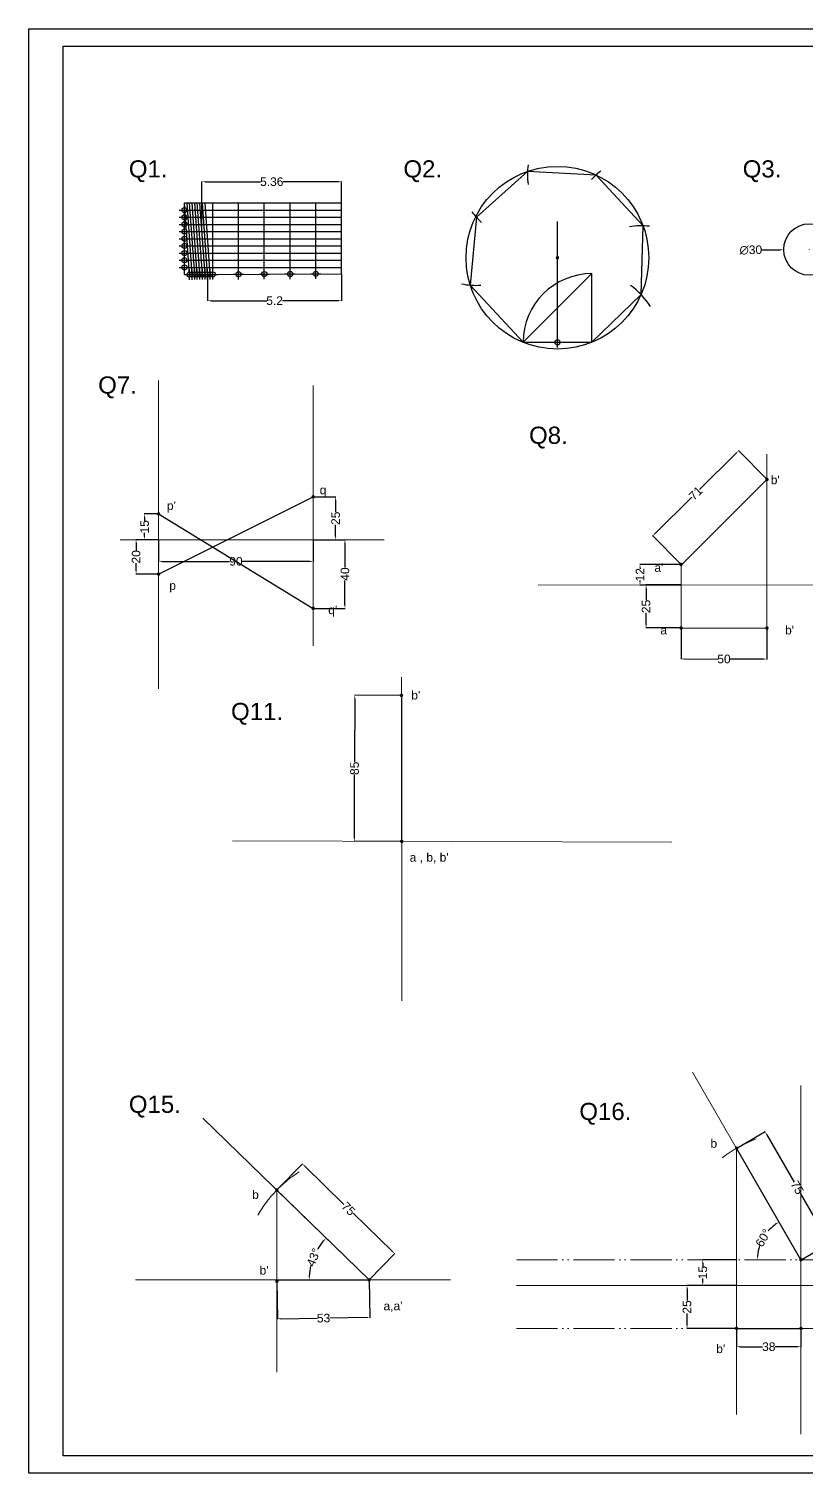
# Model space of a CAD drawing. Header units: millimetres. Extents: x 854 to 2043, y 502 to 1343.
# Drawn here: x 854 to 1307, y 502 to 1343 of the extents above; entities that cross this region are included whole.
import ezdxf

# ---------------------------------------------------------------- set-up
doc = ezdxf.new("R2010")
doc.units = ezdxf.units.MM
doc.header["$PDMODE"] = 34
doc.header["$PDSIZE"] = 3
doc.linetypes.add('ACAD_ISO05W100', pattern=[33, 24, -3, 0, -3, 0, -3])
doc.layers.add('dimension line', color=50, linetype='Continuous')
for name, color, linetype, lineweight in [('locus', 7, 'ACAD_ISO05W100', 15), ('LOCUS LINE', 7, 'ACAD_ISO05W100', 5), ('object', 1, 'Continuous', 30), ('prjector', 7, 'Continuous', 0), ('projector line', 7, 'Continuous', 0), ('reference', 7, 'Continuous', 20), ('reference line', 7, 'Continuous', 20), ('text', 80, 'Continuous', 5)]:
    doc.layers.add(name, color=color, linetype=linetype, lineweight=lineweight)
doc.styles.get("Standard").update_dxf_attribs({"font": 'arial.ttf', "height": 5})
doc.dimstyles.get("Standard").update_dxf_attribs({"dimtxt": 5, "dimasz": 2, "dimexe": 0.18, "dimexo": 0.0625, "dimgap": 0.09, "dimtad": 0, "dimdec": 0, "dimzin": 0, "dimdsep": 46, "dimtxsty": 'Standard', "dimcen": 0.09, "dimadec": 0, "dimazin": 0, "dimtfac": 1, "dimtdec": 0, "dimtofl": 0, "dimtmove": 0, "dimatfit": 3, "dimfxl": 1, "dimtolj": 1, "dimtzin": 0, "dimarcsym": 0})

# ---------------------------------------------------------------- blocks, each defined once
blk = doc.blocks.new('*D1')
at = {"layer": 'Defpoints', "color": 0, "transparency": 16777216}
for p in [(958.17, 1199.55), (1036.16, 1199.99), (1036.16, 1184.28)]:
    blk.add_point(p, dxfattribs=at)
at = {"layer": 'dimension line', "color": 0, "lineweight": -2, "transparency": 16777216}
for p, q in [((958.17, 1199.49), (958.17, 1184.1)), ((1036.16, 1199.93), (1036.16, 1184.1)), ((960.17, 1184.28), (992.55, 1184.28)), ((1034.16, 1184.28), (1001.78, 1184.28))]:
    blk.add_line(p, q, dxfattribs=at)
at = {"layer": 'dimension line', "color": 0, "transparency": 16777216}
for points in [[(960.17, 1184.61), (960.17, 1183.95), (958.17, 1184.28)], [(1034.16, 1184.61), (1034.16, 1183.95), (1036.16, 1184.28)]]:
    blk.add_solid(points, dxfattribs=at)
at = {"layer": 'dimension line', "color": 0, "transparency": 16777216, "insert": (997.17, 1184.28), "char_height": 5, "attachment_point": 5}
blk.add_mtext('\\A1;5.2', dxfattribs=at)
blk = doc.blocks.new('*D2')
at = {"layer": 'Defpoints', "color": 0, "transparency": 16777216}
for p in [(1036.16, 1253.54), (954.88, 1224.53), (1036.16, 1224.53)]:
    blk.add_point(p, dxfattribs=at)
at = {"layer": 'dimension line', "color": 0, "lineweight": -2, "transparency": 16777216}
for p, q in [((954.88, 1224.59), (954.88, 1253.72)), ((956.88, 1253.54), (988.94, 1253.54)), ((1034.16, 1253.54), (1002.1, 1253.54)), ((1036.16, 1224.59), (1036.16, 1253.72))]:
    blk.add_line(p, q, dxfattribs=at)
at = {"layer": 'dimension line', "color": 0, "transparency": 16777216}
for points in [[(956.88, 1253.87), (956.88, 1253.21), (954.88, 1253.54)], [(1034.16, 1253.87), (1034.16, 1253.21), (1036.16, 1253.54)]]:
    blk.add_solid(points, dxfattribs=at)
at = {"layer": 'dimension line', "color": 0, "transparency": 16777216, "insert": (995.52, 1253.54), "char_height": 5, "attachment_point": 5}
blk.add_mtext('\\A1;5.36', dxfattribs=at)
blk = doc.blocks.new('*D4')
at = {"layer": 'Defpoints', "color": 0, "transparency": 16777216}
for p in [(1293.55, 1213.92), (1323.55, 1214.2)]:
    blk.add_point(p, dxfattribs=at)
at = {"layer": 'dimension line', "color": 0, "lineweight": -2, "transparency": 16777216}
for p, q in [((1280.77, 1213.81), (1291.55, 1213.91)), ((1308.46, 1214.06), (1308.64, 1214.06)), ((1308.55, 1213.97), (1308.55, 1214.15))]:
    blk.add_line(p, q, dxfattribs=at)
at = {"layer": 'dimension line', "color": 0, "transparency": 16777216}
blk.add_solid([(1291.55, 1214.24), (1291.55, 1213.57), (1293.55, 1213.92)], dxfattribs=at)
at = {"layer": 'dimension line', "color": 0, "transparency": 16777216, "insert": (1274.38, 1213.75), "char_height": 5, "attachment_point": 5, "rotation": 0.52324}
blk.add_mtext('\\A1;∅30', dxfattribs=at)
blk = doc.blocks.new('*D11')
at = {"layer": 'Defpoints', "color": 0, "transparency": 16777216}
for p in [(929.64, 1045.09), (1019.64, 1045.09), (1019.64, 1032.48)]:
    blk.add_point(p, dxfattribs=at)
at = {"layer": 'dimension line', "color": 0, "lineweight": -2, "transparency": 16777216}
for p, q in [((929.64, 1045.03), (929.64, 1032.3)), ((1019.64, 1045.03), (1019.64, 1032.3)), ((931.64, 1032.48), (970.98, 1032.48)), ((1017.64, 1032.48), (978.3, 1032.48))]:
    blk.add_line(p, q, dxfattribs=at)
at = {"layer": 'dimension line', "color": 0, "transparency": 16777216}
for points in [[(931.64, 1032.81), (931.64, 1032.15), (929.64, 1032.48)], [(1017.64, 1032.81), (1017.64, 1032.15), (1019.64, 1032.48)]]:
    blk.add_solid(points, dxfattribs=at)
at = {"layer": 'dimension line', "color": 0, "transparency": 16777216, "insert": (974.64, 1032.48), "char_height": 5, "attachment_point": 5}
blk.add_mtext('\\A1;90', dxfattribs=at)
blk = doc.blocks.new('*D12')
at = {"layer": 'Defpoints', "color": 0, "transparency": 16777216}
for p in [(929.64, 1060.09), (921.49, 1045.09), (929.64, 1045.09)]:
    blk.add_point(p, dxfattribs=at)
at = {"layer": 'dimension line', "color": 0, "lineweight": -2, "transparency": 16777216}
for p, q in [((929.58, 1060.09), (921.31, 1060.09)), ((921.49, 1058.09), (921.49, 1056.05)), ((929.58, 1045.09), (921.31, 1045.09)), ((921.49, 1047.09), (921.49, 1049.14))]:
    blk.add_line(p, q, dxfattribs=at)
at = {"layer": 'dimension line', "color": 0, "transparency": 16777216}
for points in [[(921.16, 1058.09), (921.83, 1058.09), (921.49, 1060.09)], [(921.16, 1047.09), (921.83, 1047.09), (921.49, 1045.09)]]:
    blk.add_solid(points, dxfattribs=at)
at = {"layer": 'dimension line', "color": 0, "transparency": 16777216, "insert": (921.49, 1052.59), "char_height": 5, "attachment_point": 5, "rotation": 90}
blk.add_mtext('\\A1;15', dxfattribs=at)
blk = doc.blocks.new('*D13')
at = {"layer": 'Defpoints', "color": 0, "transparency": 16777216}
for p in [(916.54, 1045.09), (929.64, 1045.09), (929.64, 1025.09)]:
    blk.add_point(p, dxfattribs=at)
at = {"layer": 'dimension line', "color": 0, "lineweight": -2, "transparency": 16777216}
for p, q in [((929.58, 1045.09), (916.36, 1045.09)), ((916.54, 1043.09), (916.54, 1038.8)), ((916.54, 1027.09), (916.54, 1031.39)), ((929.58, 1025.09), (916.36, 1025.09))]:
    blk.add_line(p, q, dxfattribs=at)
at = {"layer": 'dimension line', "color": 0, "transparency": 16777216}
for points in [[(916.21, 1043.09), (916.87, 1043.09), (916.54, 1045.09)], [(916.21, 1027.09), (916.87, 1027.09), (916.54, 1025.09)]]:
    blk.add_solid(points, dxfattribs=at)
at = {"layer": 'dimension line', "color": 0, "transparency": 16777216, "insert": (916.54, 1035.09), "char_height": 5, "attachment_point": 5, "rotation": 90}
blk.add_mtext('\\A1;20', dxfattribs=at)
blk = doc.blocks.new('*D14')
at = {"layer": 'Defpoints', "color": 0, "transparency": 16777216}
for p in [(1019.64, 1070.05), (1019.64, 1045.09), (1032.7, 1045.09)]:
    blk.add_point(p, dxfattribs=at)
at = {"layer": 'dimension line', "color": 0, "lineweight": -2, "transparency": 16777216}
for p, q in [((1019.7, 1070.05), (1032.88, 1070.05)), ((1032.7, 1068.05), (1032.7, 1061.31)), ((1032.7, 1047.09), (1032.7, 1053.84)), ((1019.7, 1045.09), (1032.88, 1045.09))]:
    blk.add_line(p, q, dxfattribs=at)
at = {"layer": 'dimension line', "color": 0, "transparency": 16777216}
for points in [[(1032.36, 1068.05), (1033.03, 1068.05), (1032.7, 1070.05)], [(1032.36, 1047.09), (1033.03, 1047.09), (1032.7, 1045.09)]]:
    blk.add_solid(points, dxfattribs=at)
at = {"layer": 'dimension line', "color": 0, "transparency": 16777216, "insert": (1032.7, 1057.57), "char_height": 5, "attachment_point": 5, "rotation": 90}
blk.add_mtext('\\A1;25', dxfattribs=at)
blk = doc.blocks.new('*D15')
at = {"layer": 'Defpoints', "color": 0, "transparency": 16777216}
for p in [(1019.64, 1045.09), (1019.64, 1005.09), (1038.13, 1005.09)]:
    blk.add_point(p, dxfattribs=at)
at = {"layer": 'dimension line', "color": 0, "lineweight": -2, "transparency": 16777216}
for p, q in [((1019.7, 1045.09), (1038.31, 1045.09)), ((1038.13, 1043.09), (1038.13, 1028.86)), ((1038.13, 1007.09), (1038.13, 1021.33)), ((1019.7, 1005.09), (1038.31, 1005.09))]:
    blk.add_line(p, q, dxfattribs=at)
at = {"layer": 'dimension line', "color": 0, "transparency": 16777216}
for points in [[(1037.79, 1043.09), (1038.46, 1043.09), (1038.13, 1045.09)], [(1037.79, 1007.09), (1038.46, 1007.09), (1038.13, 1005.09)]]:
    blk.add_solid(points, dxfattribs=at)
at = {"layer": 'dimension line', "color": 0, "transparency": 16777216, "insert": (1038.13, 1025.09), "char_height": 5, "attachment_point": 5, "rotation": 90}
blk.add_mtext('\\A1;40', dxfattribs=at)
blk = doc.blocks.new('*D16')
at = {"layer": 'Defpoints', "color": 0, "transparency": 16777216}
for p in [(1267.28, 1096.88), (1283.79, 1080.2), (1233.79, 1030.71)]:
    blk.add_point(p, dxfattribs=at)
at = {"layer": 'dimension line', "color": 0, "lineweight": -2, "transparency": 16777216}
for p, q in [((1265.86, 1095.47), (1244.53, 1074.36)), ((1283.74, 1080.25), (1267.15, 1097.01)), ((1218.7, 1048.79), (1240.03, 1069.9)), ((1233.74, 1030.75), (1217.15, 1047.51))]:
    blk.add_line(p, q, dxfattribs=at)
at = {"layer": 'dimension line', "color": 0, "transparency": 16777216}
for points in [[(1265.62, 1095.71), (1266.09, 1095.23), (1267.28, 1096.88)], [(1218.47, 1049.02), (1218.94, 1048.55), (1217.28, 1047.38)]]:
    blk.add_solid(points, dxfattribs=at)
at = {"layer": 'dimension line', "color": 0, "transparency": 16777216, "insert": (1242.28, 1072.13), "char_height": 5, "attachment_point": 5, "rotation": 44.71164}
blk.add_mtext('\\A1;71', dxfattribs=at)
blk = doc.blocks.new('*D17')
at = {"layer": 'Defpoints', "color": 0, "transparency": 16777216}
for p in [(1233.79, 1030.71), (1209.88, 1018.68), (1233.77, 1018.68)]:
    blk.add_point(p, dxfattribs=at)
at = {"layer": 'dimension line', "color": 0, "lineweight": -2, "transparency": 16777216}
for p, q in [((1233.73, 1030.71), (1209.7, 1030.71)), ((1209.88, 1028.71), (1209.88, 1028.1)), ((1233.71, 1018.68), (1209.7, 1018.68)), ((1209.88, 1020.68), (1209.88, 1021.28))]:
    blk.add_line(p, q, dxfattribs=at)
at = {"layer": 'dimension line', "color": 0, "transparency": 16777216}
for points in [[(1209.55, 1028.71), (1210.21, 1028.71), (1209.88, 1030.71)], [(1209.55, 1020.68), (1210.21, 1020.68), (1209.88, 1018.68)]]:
    blk.add_solid(points, dxfattribs=at)
at = {"layer": 'dimension line', "color": 0, "transparency": 16777216, "insert": (1209.88, 1024.69), "char_height": 5, "attachment_point": 5, "rotation": 90}
blk.add_mtext('\\A1;12', dxfattribs=at)
blk = doc.blocks.new('*D18')
at = {"layer": 'Defpoints', "color": 0, "transparency": 16777216}
for p in [(1233.77, 1018.71), (1213.41, 993.71), (1233.79, 993.71)]:
    blk.add_point(p, dxfattribs=at)
at = {"layer": 'dimension line', "color": 0, "lineweight": -2, "transparency": 16777216}
for p, q in [((1233.71, 1018.71), (1213.23, 1018.71)), ((1213.41, 1016.71), (1213.41, 1009.94)), ((1213.41, 995.71), (1213.41, 1002.47)), ((1233.73, 993.71), (1213.23, 993.71))]:
    blk.add_line(p, q, dxfattribs=at)
at = {"layer": 'dimension line', "color": 0, "transparency": 16777216}
for points in [[(1213.08, 1016.71), (1213.75, 1016.71), (1213.41, 1018.71)], [(1213.08, 995.71), (1213.75, 995.71), (1213.41, 993.71)]]:
    blk.add_solid(points, dxfattribs=at)
at = {"layer": 'dimension line', "color": 0, "transparency": 16777216, "insert": (1213.41, 1006.21), "char_height": 5, "attachment_point": 5, "rotation": 90}
blk.add_mtext('\\A1;25', dxfattribs=at)
blk = doc.blocks.new('*D19')
at = {"layer": 'Defpoints', "color": 0, "transparency": 16777216}
for p in [(1233.79, 993.71), (1283.79, 993.63), (1283.76, 975.56)]:
    blk.add_point(p, dxfattribs=at)
at = {"layer": 'dimension line', "color": 0, "lineweight": -2, "transparency": 16777216}
for p, q in [((1233.79, 993.64), (1233.76, 975.45)), ((1283.79, 993.57), (1283.76, 975.38)), ((1235.76, 975.63), (1255.1, 975.6)), ((1281.76, 975.56), (1262.42, 975.59))]:
    blk.add_line(p, q, dxfattribs=at)
at = {"layer": 'dimension line', "color": 0, "transparency": 16777216}
for points in [[(1235.76, 975.96), (1235.76, 975.3), (1233.76, 975.63)], [(1281.76, 975.89), (1281.76, 975.23), (1283.76, 975.56)]]:
    blk.add_solid(points, dxfattribs=at)
at = {"layer": 'dimension line', "color": 0, "transparency": 16777216, "insert": (1258.76, 975.6), "char_height": 5, "attachment_point": 5, "rotation": 359.91219}
blk.add_mtext('\\A1;50', dxfattribs=at)
blk = doc.blocks.new('*D29')
at = {"layer": 'Defpoints', "color": 0, "transparency": 16777216}
for p in [(1071.3, 954.42), (1043.65, 869.47), (1071.15, 869.42)]:
    blk.add_point(p, dxfattribs=at)
at = {"layer": 'dimension line', "color": 0, "lineweight": -2, "transparency": 16777216}
for p, q in [((1071.24, 954.42), (1043.62, 954.47)), ((1043.79, 952.47), (1043.73, 915.66)), ((1043.65, 871.47), (1043.71, 908.27)), ((1071.09, 869.42), (1043.47, 869.47))]:
    blk.add_line(p, q, dxfattribs=at)
at = {"layer": 'dimension line', "color": 0, "transparency": 16777216}
for points in [[(1043.46, 952.47), (1044.13, 952.47), (1043.8, 954.47)], [(1043.32, 871.47), (1043.98, 871.47), (1043.65, 869.47)]]:
    blk.add_solid(points, dxfattribs=at)
at = {"layer": 'dimension line', "color": 0, "transparency": 16777216, "insert": (1043.72, 911.97), "char_height": 5, "attachment_point": 5, "rotation": 89.8976}
blk.add_mtext('\\A1;85', dxfattribs=at)
blk = doc.blocks.new('*D49')
at = {"layer": 'Defpoints', "color": 0, "transparency": 16777216}
for p in [(1052.24, 614.08), (998.48, 613.32), (1052.55, 592.16)]:
    blk.add_point(p, dxfattribs=at)
at = {"layer": 'dimension line', "color": 0, "lineweight": -2, "transparency": 16777216}
for p, q in [((1052.24, 614.01), (1052.55, 591.98)), ((998.48, 613.26), (998.79, 591.23)), ((1000.79, 591.44), (1022, 591.73)), ((1050.55, 592.13), (1029.34, 591.84))]:
    blk.add_line(p, q, dxfattribs=at)
at = {"layer": 'dimension line', "color": 0, "transparency": 16777216}
for points in [[(1000.78, 591.77), (1000.79, 591.1), (998.79, 591.41)], [(1050.54, 592.47), (1050.55, 591.8), (1052.55, 592.16)]]:
    blk.add_solid(points, dxfattribs=at)
at = {"layer": 'dimension line', "color": 0, "transparency": 16777216, "insert": (1025.67, 591.78), "char_height": 5, "attachment_point": 5, "rotation": 0.80281}
blk.add_mtext('\\A1;53', dxfattribs=at)
blk = doc.blocks.new('*D50')
at = {"layer": 'Defpoints', "color": 0, "transparency": 16777216}
for p in [(998.48, 666.37), (1067.07, 629.32), (1052.24, 614.08)]:
    blk.add_point(p, dxfattribs=at)
at = {"layer": 'dimension line', "color": 0, "lineweight": -2, "transparency": 16777216}
for p, q in [((998.52, 666.42), (1013.43, 681.74)), ((1014.74, 680.22), (1037.56, 658.02)), ((1065.63, 630.71), (1042.82, 652.91)), ((1052.29, 614.12), (1067.19, 629.45))]:
    blk.add_line(p, q, dxfattribs=at)
at = {"layer": 'dimension line', "color": 0, "transparency": 16777216}
for points in [[(1014.97, 680.46), (1014.51, 679.98), (1013.31, 681.61)], [(1065.87, 630.95), (1065.4, 630.47), (1067.07, 629.32)]]:
    blk.add_solid(points, dxfattribs=at)
at = {"layer": 'dimension line', "color": 0, "transparency": 16777216, "insert": (1040.19, 655.46), "char_height": 5, "attachment_point": 5, "rotation": 315.79243}
blk.add_mtext('\\A1;75', dxfattribs=at)
blk = doc.blocks.new('*D51')
at = {"layer": 'Defpoints', "color": 0, "transparency": 16777216}
for p in [(998.48, 666.37), (1021.82, 631.27), (998.48, 614.08), (1052.24, 614.08), (1052.24, 614.08)]:
    blk.add_point(p, dxfattribs=at)
at = {"layer": 'dimension line', "color": 0, "lineweight": -2, "transparency": 16777216}
for start, end in [(139.07242, 149.51149), (166.28094, 176.72001)]:
    blk.add_arc((1052.24, 614.08), 34.94, start, end, dxfattribs=at)
at = {"layer": 'dimension line', "color": 0, "transparency": 16777216}
for points in [[(1025.6, 637.19), (1026.09, 636.74), (1027.2, 638.44)], [(1017.69, 616.07), (1017.02, 616.08), (1017.3, 614.08)]]:
    blk.add_solid(points, dxfattribs=at)
at = {"layer": 'dimension line', "color": 0, "transparency": 16777216, "insert": (1019.87, 627.22), "char_height": 5, "attachment_point": 5, "rotation": 67.89622}
blk.add_mtext('\\A1;43°', dxfattribs=at)
blk = doc.blocks.new('*D52')
at = {"layer": 'Defpoints', "color": 0, "transparency": 16777216}
for p in [(1266.1, 690.75), (1284.15, 642.12), (1137.92, 625.8), (1303.6, 625.8), (1348.43, 625.8)]:
    blk.add_point(p, dxfattribs=at)
at = {"layer": 'dimension line', "color": 0, "lineweight": -2, "transparency": 16777216}
for start, end in [(124.51313, 138.62718), (161.37282, 175.48687)]:
    blk.add_arc((1303.6, 625.8), 25.4, start, end, dxfattribs=at)
at = {"layer": 'dimension line', "color": 0, "transparency": 16777216}
for points in [[(1289.04, 647.01), (1289.39, 646.44), (1290.91, 647.79)], [(1278.62, 627.78), (1277.95, 627.81), (1278.21, 625.8)]]:
    blk.add_solid(points, dxfattribs=at)
at = {"layer": 'dimension line', "color": 0, "transparency": 16777216, "insert": (1281.61, 638.49), "char_height": 5, "attachment_point": 5, "rotation": 60}
blk.add_mtext('\\A1;60°', dxfattribs=at)
blk = doc.blocks.new('*D53')
at = {"layer": 'Defpoints', "color": 0, "transparency": 16777216}
for p in [(1282.67, 700.31), (1266.1, 690.75), (1303.6, 625.8)]:
    blk.add_point(p, dxfattribs=at)
at = {"layer": 'dimension line', "color": 0, "lineweight": -2, "transparency": 16777216}
for p, q in [((1266.16, 690.78), (1282.82, 700.4)), ((1283.67, 698.58), (1299.58, 671.01)), ((1319.17, 637.09), (1303.25, 664.66)), ((1303.66, 625.83), (1320.32, 635.45))]:
    blk.add_line(p, q, dxfattribs=at)
at = {"layer": 'dimension line', "color": 0, "transparency": 16777216}
for points in [[(1283.96, 698.75), (1283.38, 698.41), (1282.67, 700.31)], [(1319.46, 637.26), (1318.88, 636.93), (1320.17, 635.36)]]:
    blk.add_solid(points, dxfattribs=at)
at = {"layer": 'dimension line', "color": 0, "transparency": 16777216, "insert": (1301.42, 667.84), "char_height": 5, "attachment_point": 5, "rotation": 300}
blk.add_mtext('\\A1;75', dxfattribs=at)
blk = doc.blocks.new('*D54')
at = {"layer": 'Defpoints', "color": 0, "transparency": 16777216}
for p in [(1266.1, 585.8), (1303.6, 585.8), (1303.6, 575.14)]:
    blk.add_point(p, dxfattribs=at)
at = {"layer": 'dimension line', "color": 0, "lineweight": -2, "transparency": 16777216}
for p, q in [((1266.1, 585.73), (1266.1, 574.96)), ((1303.6, 585.73), (1303.6, 574.96)), ((1268.1, 575.14), (1281.18, 575.14)), ((1301.6, 575.14), (1288.53, 575.14))]:
    blk.add_line(p, q, dxfattribs=at)
at = {"layer": 'dimension line', "color": 0, "transparency": 16777216}
for points in [[(1268.1, 575.47), (1268.1, 574.8), (1266.1, 575.14)], [(1301.6, 575.47), (1301.6, 574.8), (1303.6, 575.14)]]:
    blk.add_solid(points, dxfattribs=at)
at = {"layer": 'dimension line', "color": 0, "transparency": 16777216, "insert": (1284.85, 575.14), "char_height": 5, "attachment_point": 5}
blk.add_mtext('\\A1;38', dxfattribs=at)
blk = doc.blocks.new('*D56')
at = {"layer": 'Defpoints', "color": 0, "transparency": 16777216}
for p in [(1266.1, 625.8), (1246.41, 610.8), (1266.1, 610.8)]:
    blk.add_point(p, dxfattribs=at)
at = {"layer": 'dimension line', "color": 0, "lineweight": -2, "transparency": 16777216}
for p, q in [((1266.04, 625.8), (1246.23, 625.8)), ((1246.41, 623.8), (1246.41, 621.75)), ((1246.41, 612.8), (1246.41, 614.84)), ((1266.04, 610.8), (1246.23, 610.8))]:
    blk.add_line(p, q, dxfattribs=at)
at = {"layer": 'dimension line', "color": 0, "transparency": 16777216}
for points in [[(1246.08, 623.8), (1246.75, 623.8), (1246.41, 625.8)], [(1246.08, 612.8), (1246.75, 612.8), (1246.41, 610.8)]]:
    blk.add_solid(points, dxfattribs=at)
at = {"layer": 'dimension line', "color": 0, "transparency": 16777216, "insert": (1246.41, 618.3), "char_height": 5, "attachment_point": 5, "rotation": 90}
blk.add_mtext('\\A1;15', dxfattribs=at)
blk = doc.blocks.new('*D57')
at = {"layer": 'Defpoints', "color": 0, "transparency": 16777216}
for p in [(1266.1, 610.8), (1237.26, 585.8), (1266.1, 585.8)]:
    blk.add_point(p, dxfattribs=at)
at = {"layer": 'dimension line', "color": 0, "lineweight": -2, "transparency": 16777216}
for p, q in [((1266.04, 610.8), (1237.08, 610.8)), ((1237.26, 608.8), (1237.26, 602.03)), ((1237.26, 587.8), (1237.26, 594.56)), ((1266.04, 585.8), (1237.08, 585.8))]:
    blk.add_line(p, q, dxfattribs=at)
at = {"layer": 'dimension line', "color": 0, "transparency": 16777216}
for points in [[(1236.93, 608.8), (1237.6, 608.8), (1237.26, 610.8)], [(1236.93, 587.8), (1237.6, 587.8), (1237.26, 585.8)]]:
    blk.add_solid(points, dxfattribs=at)
at = {"layer": 'dimension line', "color": 0, "transparency": 16777216, "insert": (1237.26, 598.3), "char_height": 5, "attachment_point": 5, "rotation": 90}
blk.add_mtext('\\A1;25', dxfattribs=at)

msp = doc.modelspace()

# ---------------------------------------------------------------- linework, layer by layer
for p, q in [((874.13, 1332.54), (2033.13, 1332.54)), ((874.13, 511.54), (874.13, 1332.54)), ((944.68, 1199.49), (944.68, 1241.23)), ((944.68, 1241.23), (1036.16, 1241.23)), ((947.67, 1199.49), (944.68, 1241.23)), ((944.68, 1237.05), (1036.16, 1237.05)), ((949.17, 1199.5), (946.18, 1241.24)), ((950.67, 1199.51), (947.68, 1241.24)), ((950.67, 1199.51), (947.68, 1241.24)), ((952.17, 1199.49), (949.18, 1241.23)), ((953.67, 1199.52), (950.68, 1241.26)), ((955.17, 1199.53), (952.18, 1241.27)), ((956.67, 1199.54), (953.68, 1241.28)), ((958.17, 1199.55), (955.18, 1241.29)), ((959.67, 1199.56), (956.68, 1241.29)), ((961.17, 1199.57), (961.17, 1240.8)), ((976.17, 1199.65), (976.17, 1240.89)), ((991.17, 1199.74), (991.17, 1240.97)), ((1006.17, 1199.82), (1006.17, 1241.06)), ((1021.17, 1199.9), (1021.17, 1241.14)), ((1036.16, 1199.99), (1036.16, 1241.23)), ((1147.94, 1241.24), (1147.94, 1241.24)), ((944.68, 1232.88), (1036.16, 1232.88)), ((944.68, 1228.71), (1036.16, 1228.71)), ((1161.81, 1160.02), (1161.81, 1230.29)), ((944.68, 1224.53), (1036.16, 1224.53)), ((944.68, 1220.36), (1036.16, 1220.36)), ((944.68, 1216.18), (1036.16, 1216.18)), ((944.68, 1212.01), (1036.16, 1212.01)), ((944.68, 1207.84), (1036.16, 1207.84)), ((944.68, 1203.66), (1036.16, 1203.66)), ((1161.81, 1194.66), (1161.81, 1209.3)), ((946.17, 1199.48), (1036.16, 1199.99)), ((946.17, 1199.48), (961.17, 1199.57)), ((1141.81, 1160.02), (1181.81, 1200.02)), ((1181.81, 1160.02), (1181.81, 1200.02)), ((2033.13, 511.54), (874.13, 511.54))]:
    msp.add_line(p, q)
msp.add_lwpolyline([(854.13, 1342.54), (2043.13, 1342.54), (2043.13, 501.54), (854.13, 501.54)], close=True)
at = {"const_width": 1}
msp.add_lwpolyline([(1161.31, 1209.3, 1), (1162.31, 1209.3, 1)], format="xyb", close=True, dxfattribs=at)
for centre, radius in [((1161.81, 1209.3), 53.19), ((1308.55, 1214.06), 15)]:
    msp.add_circle(centre, radius)
for centre, start, end in [((1184.33, 1257.48), 171.49866, 187.86036), ((1211.24, 1227.89), 127.01199, 137.75209), ((1144.39, 1259.55), 216.0276, 227.85922), ((1210.5, 1187.89), 82.95964, 99.7575), ((1181.81, 1160.02), 90, 180), ((1114.3, 1233.2), 257.88003, 274.15381), ((1181.81, 1160.02), 31.36866, 55.84746)]:
    msp.add_arc(centre, 40, start, end)
for p in [(944.68, 1237.05), (944.68, 1232.88), (944.68, 1228.71), (944.68, 1224.53), (944.68, 1220.36), (944.68, 1216.18), (944.68, 1212.01), (944.68, 1207.84), (944.68, 1203.66), (976.17, 1199.65), (991.17, 1199.74), (1006.17, 1199.82), (1021.17, 1199.9), (947.67, 1199.49), (949.17, 1199.5), (950.67, 1199.51), (952.17, 1199.52), (953.67, 1199.52), (955.17, 1199.53), (956.67, 1199.54), (958.17, 1199.55), (959.67, 1199.56), (961.17, 1199.57), (1161.81, 1160.02)]:
    msp.add_point(p)
at = {"layer": 'locus', "const_width": 1}
msp.add_lwpolyline([(1233.29, 1030.71, 1), (1234.29, 1030.71, 1)], format="xyb", close=True, dxfattribs=at)
at = {"layer": 'LOCUS LINE'}
for p, q in [((1137.92, 625.8), (1348.43, 625.8)), ((1137.92, 585.8), (1348.43, 585.8))]:
    msp.add_line(p, q, dxfattribs=at)
at = {"layer": 'object'}
for p, q in [((1144.39, 1259.55), (1114.63, 1232.81)), ((1184.28, 1257.43), (1144.39, 1259.55)), ((1211.65, 1227.88), (1184.28, 1257.43)), ((1114.63, 1232.81), (1111.08, 1193.32)), ((1210.5, 1187.89), (1211.65, 1227.88)), ((1111.08, 1193.32), (1141.81, 1160.02)), ((1181.81, 1160.02), (1210.5, 1187.89)), ((1141.81, 1160.02), (1181.81, 1160.02)), ((1234.29, 1030.7), (1283.79, 1080.2)), ((929.64, 1060.09), (1019.64, 1005.09)), ((1233.79, 993.71), (1283.79, 993.63)), ((1071.15, 869.42), (1071.3, 954.42)), ((1303.6, 625.8), (1266.1, 690.75)), ((998.48, 666.37), (1052.24, 614.08)), ((998.48, 614.08), (1052.24, 614.08)), ((1266.1, 585.8), (1304.1, 585.8))]:
    msp.add_line(p, q, dxfattribs=at)
at = {"layer": 'object', "color": 5}
msp.add_line((929.64, 1025.09), (1019.64, 1070.05), dxfattribs=at)
at = {"layer": 'object', "color": 0, "const_width": 1}
for points in [[(997.98, 666.37, 1), (998.98, 666.37, 1)], [(997.98, 613.32, 1), (998.98, 613.32, 1)], [(1051.74, 614.08, 1), (1052.74, 614.08, 1)]]:
    msp.add_lwpolyline(points, format="xyb", close=True, dxfattribs=at)
at = {"layer": 'prjector'}
for p, q in [((929.64, 1137.83), (929.64, 958.23)), ((1019.64, 1134.9), (1019.64, 983.32)), ((1283.79, 986.18), (1283.79, 1094.98)), ((1233.79, 1030.71), (1233.79, 988.62)), ((1071, 965.04), (1071.3, 776.56)), ((972.64, 869.77), (1228.49, 868.86))]:
    msp.add_line(p, q, dxfattribs=at)
at = {"layer": 'prjector', "const_width": 1}
for points in [[(1283.29, 1080.2, 1), (1284.29, 1080.2, 1)], [(1019.14, 1070.05, 1), (1020.14, 1070.05, 1)], [(929.14, 1060.09, 1), (930.14, 1060.09, 1)], [(929.14, 1025.09, 1), (930.14, 1025.09, 1)], [(1019.14, 1005.09, 1), (1020.14, 1005.09, 1)], [(1233.29, 993.71, 1), (1234.29, 993.71, 1)], [(1283.29, 993.63, 1), (1284.29, 993.63, 1)], [(1070.52, 954.42, 1), (1071.52, 954.42, 1)], [(1070.65, 869.42, 1), (1071.65, 869.42, 1)]]:
    msp.add_lwpolyline(points, format="xyb", close=True, dxfattribs=at)
at = {"layer": 'projector line'}
for p, q in [((1052.24, 614.08), (955.47, 708.21)), ((1266.1, 690.75), (1266.1, 535.62)), ((998.48, 666.37), (998.48, 560.27)), ((916.22, 614.08), (1099.62, 614.08))]:
    msp.add_line(p, q, dxfattribs=at)
msp.add_arc((1052.24, 614.08), 75, 122.89478, 149.86677, dxfattribs=at)
at = {"layer": 'reference'}
for p, q in [((907.34, 1045.09), (1060.98, 1045.09)), ((929.64, 1045.09), (1060.98, 1045.09)), ((1150.54, 1018.79), (1355.98, 1018.52))]:
    msp.add_line(p, q, dxfattribs=at)
at = {"layer": 'reference', "const_width": 1}
for points in [[(1265.6, 690.75, 1), (1266.6, 690.75, 1)], [(1303.1, 625.8, 1), (1304.1, 625.8, 1)], [(1265.6, 585.8, 1), (1266.6, 585.8, 1)]]:
    msp.add_lwpolyline(points, format="xyb", close=True, dxfattribs=at)
at = {"layer": 'reference line'}
for p, q in [((1303.6, 625.8), (1240.52, 735.06)), ((1303.6, 524.26), (1303.6, 727.34)), ((1137.92, 610.8), (1348.43, 610.8))]:
    msp.add_line(p, q, dxfattribs=at)
at = {"layer": 'reference line', "const_width": 1}
msp.add_lwpolyline([(1303.1, 585.8, 1), (1304.1, 585.8, 1)], format="xyb", close=True, dxfattribs=at)
at = {"layer": 'reference line'}
msp.add_arc((1303.6, 625.8), 75, 110.36634, 127.71156, dxfattribs=at)

# ---------------------------------------------------------------- texts
at = {"layer": 'dimension line', "char_height": 5, "width": 14.9049, "attachment_point": 1}
for s, insert in [('q', (1023.43, 1076.54)), ("q'", (1028.38, 1006.74))]:
    msp.add_mtext(s, dxfattribs=dict(at, insert=insert))
at = {"layer": 'text', "attachment_point": 1}
for s, insert, char_height, width in [('Q1.', (912.31, 1266.02), 10, 27.9131), ('Q2.', (1072.14, 1266.02), 10, 27.9131), ('Q3.', (1269.67, 1266.02), 10, 27.9131), ('Q7.', (894.46, 1140.16), 10, 27.9131), ('Q8.', (1145.3, 1110.91), 10, 27.9131), ("b'", (1286.01, 1082.42), 5, 22.0443), ("p'", (934.46, 1067.38), 5, 14.9049), ("a'", (1218.27, 1031.32), 5, 22.0443), ('p', (935.87, 1020.91), 5, 14.9049), ('a', (1221.73, 994.94), 5, 22.0443), ("b'", (1294.34, 994.94), 5, 22.0443), ("b'", (1076.71, 957.02), 5, 19.1393), ('Q11.', (971.8, 950.07), 10, 27.9131), ("a , b, b'", (1075.8, 862.61), 5, 28.8609), ('Q15.', (912.31, 721.34), 10, 27.9131), ('Q16.', (1174.56, 717.16), 10, 27.9131), ('b', (1250.89, 696.03), 5, 14.0049), ('b', (984.08, 666.22), 5, 12.4191), ("b'", (988.42, 622.14), 5, 12.4191), ("a,a'", (1060.57, 601.38), 5, 18.0076), ("b'", (1254.25, 576.44), 5, 14.0049)]:
    msp.add_mtext(s, dxfattribs=dict(at, insert=insert, char_height=char_height, width=width))

# ---------------------------------------------------------------- dimensions: what is measured, and where the dimension line sits
at = {"layer": 'dimension line'}
dim = msp.add_linear_dim(base=(1036.16, 1253.54), p1=(954.88, 1224.53), p2=(1036.16, 1224.53), text='5.36', dimstyle='Standard', dxfattribs=at)
dim.commit()
dim.dimension.update_dxf_attribs({"geometry": '*D2', "text_midpoint": (995.52, 1253.54), "dimtype": 160})
dim = msp.add_diameter_dim_2p(p1=(1323.55, 1214.2), p2=(1293.55, 1213.92), dimstyle='Standard', override={"dimdec": 0}, dxfattribs=at)
dim.commit()
dim.dimension.update_dxf_attribs({"geometry": '*D4', "text_midpoint": (1274.38, 1213.75), "dimtype": 163})
dim = msp.add_linear_dim(base=(1036.16, 1184.28), p1=(958.17, 1199.55), p2=(1036.16, 1199.99), text='5.2', dimstyle='Standard', dxfattribs=at)
dim.commit()
dim.dimension.update_dxf_attribs({"geometry": '*D1', "text_midpoint": (997.17, 1184.28)})
for p1, p2, distance, text, picture, middle in [((1233.79, 1030.71), (1283.79, 1080.2), 23.46, '71', '*D16', (1242.28, 1072.13)), ((998.48, 613.32), (1052.24, 614.08), -21.92, '53', '*D49', (1025.67, 591.78))]:
    dim = msp.add_aligned_dim(p1=p1, p2=p2, distance=distance, text=text, dimstyle='Standard', dxfattribs=at)
    dim.commit()
    dim.dimension.update_dxf_attribs({"geometry": picture, "text_midpoint": middle})
for base, p1, p2, picture, middle in [((1032.7, 1045.09), (1019.64, 1070.05), (1019.64, 1045.09), '*D14', (1032.7, 1057.57)), ((921.49, 1045.09), (929.64, 1060.09), (929.64, 1045.09), '*D12', (921.49, 1052.59)), ((916.54, 1045.09), (929.64, 1025.09), (929.64, 1045.09), '*D13', (916.54, 1035.09)), ((1038.13, 1005.09), (1019.64, 1045.09), (1019.64, 1005.09), '*D15', (1038.13, 1025.09)), ((1209.88, 1018.68), (1233.79, 1030.71), (1233.77, 1018.68), '*D17', (1209.88, 1024.69)), ((1213.41, 993.71), (1233.77, 1018.71), (1233.79, 993.71), '*D18', (1213.41, 1006.21)), ((1246.41, 610.8), (1266.1, 625.8), (1266.1, 610.8), '*D56', (1246.41, 618.3)), ((1237.26, 585.8), (1266.1, 610.8), (1266.1, 585.8), '*D57', (1237.26, 598.3))]:
    dim = msp.add_linear_dim(base=base, p1=p1, p2=p2, angle=90, dimstyle='Standard', dxfattribs=at)
    dim.commit()
    dim.dimension.update_dxf_attribs({"geometry": picture, "text_midpoint": middle})
dim = msp.add_linear_dim(base=(1019.64, 1032.48), p1=(929.64, 1045.09), p2=(1019.64, 1045.09), dimstyle='Standard', dxfattribs=at)
dim.commit()
dim.dimension.update_dxf_attribs({"geometry": '*D11', "text_midpoint": (974.64, 1032.48), "dimtype": 160})
for p1, p2, distance, picture, middle in [((1233.79, 993.71), (1283.79, 993.63), -18.07, '*D19', (1258.76, 975.6)), ((1071.3, 954.42), (1071.15, 869.42), -27.51, '*D29', (1043.72, 911.97)), ((1303.6, 625.8), (1266.1, 690.75), -19.13, '*D53', (1301.42, 667.84)), ((998.48, 666.37), (1052.24, 614.08), 21.26, '*D50', (1040.19, 655.46))]:
    dim = msp.add_aligned_dim(p1=p1, p2=p2, distance=distance, dimstyle='Standard', dxfattribs=at)
    dim.commit()
    dim.dimension.update_dxf_attribs({"geometry": picture, "text_midpoint": middle})
dim = msp.add_angular_dim_2l(base=(1284.15, 642.12), line1=((1137.92, 625.8), (1348.43, 625.8)), line2=((1303.6, 625.8), (1266.1, 690.75)), dimstyle='Standard', dxfattribs=at)
dim.commit()
dim.dimension.update_dxf_attribs({"geometry": '*D52', "text_midpoint": (1281.61, 638.49)})
dim = msp.add_angular_dim_2l(base=(1021.82, 631.27), line1=((998.48, 614.08), (1052.24, 614.08)), line2=((998.48, 666.37), (1052.24, 614.08)), text='43°', dimstyle='Standard', dxfattribs=at)
dim.commit()
dim.dimension.update_dxf_attribs({"geometry": '*D51', "text_midpoint": (1019.87, 627.22)})
dim = msp.add_linear_dim(base=(1303.6041208, 575.1365047), p1=(1266.1041208, 585.79630967), p2=(1303.6041208, 585.79630967), dimstyle='Standard', dxfattribs=at)
dim.commit()
dim.dimension.update_dxf_attribs({"geometry": '*D54', "text_midpoint": (1284.8541208, 575.1365047)})

doc.saveas('drawing.dxf')
